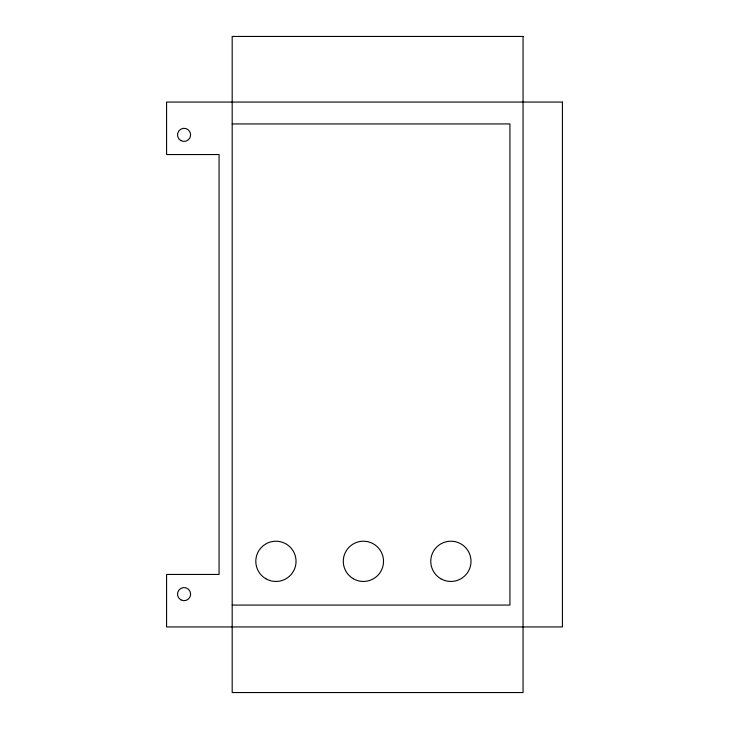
<?xml version="1.0" encoding="UTF-8"?>
<svg xmlns="http://www.w3.org/2000/svg" width="729" height="729" viewBox="0 0 729 729"><rect width="100%" height="100%" fill="white"/><g stroke="black" fill="none" stroke-linecap="round" stroke-linejoin="round"><path stroke-width="1.09" d="M232.187 123.93L509.936 123.93L509.936 605.07L232.187 605.07M523.058 36.45L232.187 36.45L232.187 692.55L523.058 692.55L523.058 36.45M562.423 102.06L166.577 102.06L166.577 154.548L219.065 154.548L219.065 574.452L166.577 574.452L166.577 626.94L562.423 626.94L562.423 102.06M180.792 599.821A6.561 6.561 0 0 0 190.633 594.135A6.561 6.561 0 0 0 180.792 588.449A6.561 6.561 0 0 0 180.792 599.821M180.792 140.551A6.561 6.561 0 0 0 190.633 134.865A6.561 6.561 0 0 0 180.792 129.179A6.561 6.561 0 0 0 180.792 140.551M265.866 578.753A20.12 20.12 0 0 0 296.047 561.33A20.12 20.12 0 0 0 265.866 543.907A20.12 20.12 0 0 0 265.866 578.753M353.346 578.753A20.12 20.12 0 0 0 383.527 561.33A20.12 20.12 0 0 0 353.346 543.907A20.12 20.12 0 0 0 353.346 578.753M440.826 578.753A20.12 20.12 0 0 0 471.007 561.33A20.12 20.12 0 0 0 440.826 543.907A20.12 20.12 0 0 0 440.826 578.753"/></g></svg>
